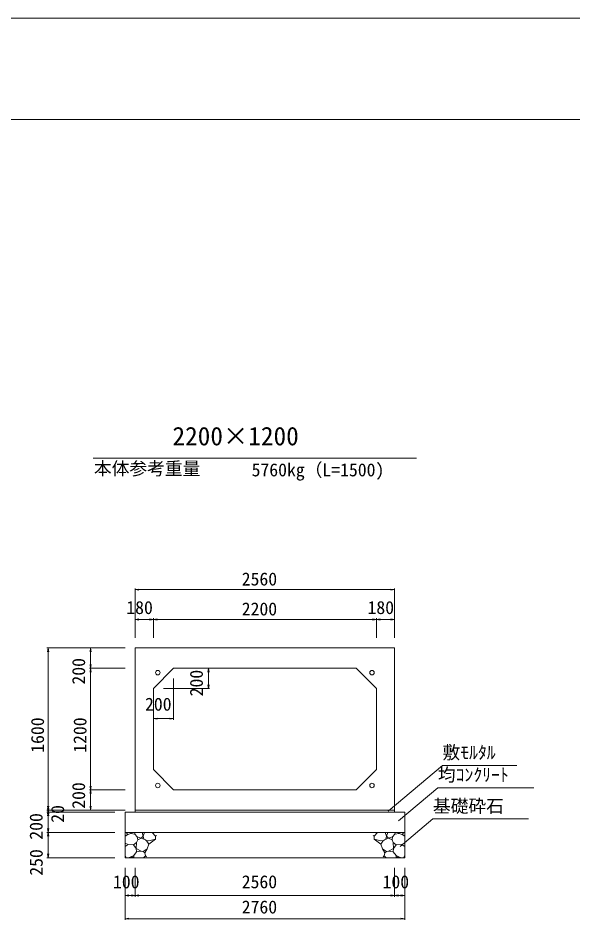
# Model space of a CAD drawing. Units: millimetres on the paper. Extents: x 0 to 841, y 0 to 594.
# Drawn here: x 321.9 to 431.4, y 416.1 to 594 of the extents above; entities that cross this region are included whole.
import ezdxf
from ezdxf.enums import TextEntityAlignment as Align

# ---------------------------------------------------------------- set-up
doc = ezdxf.new("R2010")
doc.units = ezdxf.units.MM
for name, color, linetype, lineweight in [('0_2', 7, 'Continuous', 9), ('D-STR-DIM（寸法）', 7, 'Continuous', 18), ('D-STR-HTXT（旗揚げ）', 4, 'Continuous', 18), ('D-STR-STRn（構造物）', 5, 'Continuous', 18), ('D-STR（構造物外形線）', 1, 'Continuous', 18), ('D-TTL(外枠）', 2, 'Continuous', 18), ('DEFPOINTS_3', 8, 'Continuous', 18)]:
    doc.layers.add(name, color=color, linetype=linetype, lineweight=lineweight)
doc.layers.add('D-STR-TXT（文字）', color=7, linetype='Continuous')
doc.styles.add('ＭＳ ゴシック', font='')
doc.styles.get('ＭＳ ゴシック').set_extended_font_data('MS Gothic')

msp = doc.modelspace()

# ---------------------------------------------------------------- linework, layer by layer
at = {"layer": '0_2'}
for p, q in [((344.99, 481.22), (345.74, 481.345)), ((345.74, 481.095), (344.99, 481.22)), ((395.44, 481.345), (396.19, 481.22)), ((396.19, 481.22), (395.44, 481.095)), ((344.99, 475.314), (345.74, 475.439)), ((345.74, 475.189), (344.99, 475.314)), ((347.84, 475.439), (348.59, 475.314)), ((348.59, 475.314), (347.84, 475.189)), ((348.59, 475.314), (349.34, 475.439)), ((349.34, 475.189), (348.59, 475.314)), ((391.84, 475.439), (392.59, 475.314)), ((392.59, 475.314), (391.84, 475.189)), ((392.59, 475.314), (393.34, 475.439)), ((393.34, 475.189), (392.59, 475.314)), ((395.44, 475.439), (396.19, 475.314)), ((396.19, 475.314), (395.44, 475.189)), ((327.694, 468.971), (327.819, 469.721)), ((327.819, 469.721), (327.944, 468.971)), ((336.081, 468.971), (336.206, 469.721)), ((336.206, 469.721), (336.331, 468.971)), ((336.206, 465.721), (336.081, 466.471)), ((336.331, 466.471), (336.206, 465.721)), ((336.081, 464.971), (336.206, 465.721)), ((336.206, 465.721), (336.331, 464.971)), ((336.206, 441.721), (336.081, 442.471)), ((336.081, 440.971), (336.206, 441.721)), ((336.331, 442.471), (336.206, 441.721)), ((336.206, 441.721), (336.331, 440.971)), ((327.819, 437.721), (327.694, 438.471)), ((327.819, 437.321), (327.694, 438.071)), ((327.944, 438.471), (327.819, 437.721)), ((327.944, 438.071), (327.819, 437.321)), ((336.206, 437.721), (336.081, 438.471)), ((336.331, 438.471), (336.206, 437.721)), ((327.694, 436.971), (327.819, 437.721)), ((327.694, 436.571), (327.819, 437.321)), ((327.819, 437.721), (327.944, 436.971)), ((327.819, 437.321), (327.944, 436.571)), ((327.819, 433.321), (327.694, 434.071)), ((327.694, 432.571), (327.819, 433.321)), ((327.944, 434.071), (327.819, 433.321)), ((327.819, 433.321), (327.944, 432.571)), ((327.819, 428.321), (327.694, 429.071)), ((327.944, 429.071), (327.819, 428.321)), ((342.99, 420.898), (343.74, 421.023)), ((343.74, 420.773), (342.99, 420.898)), ((344.24, 421.023), (344.99, 420.898)), ((344.99, 420.898), (344.24, 420.773)), ((344.99, 420.898), (345.74, 421.023)), ((345.74, 420.773), (344.99, 420.898)), ((395.44, 421.023), (396.19, 420.898)), ((396.19, 420.898), (395.44, 420.773)), ((396.19, 420.898), (396.94, 421.023)), ((396.94, 420.773), (396.19, 420.898)), ((397.44, 421.023), (398.19, 420.898)), ((398.19, 420.898), (397.44, 420.773)), ((342.99, 416.302), (343.74, 416.427)), ((397.44, 416.427), (398.19, 416.302)), ((343.74, 416.177), (342.99, 416.302)), ((398.19, 416.302), (397.44, 416.177))]:
    msp.add_line(p, q, dxfattribs=at)
at = {"layer": '0_2', "color": 9, "lineweight": 18}
for p, q in [((344.99, 481.22), (345.09, 481.22)), ((396.19, 481.22), (396.09, 481.22)), ((344.99, 475.314), (345.09, 475.314)), ((348.59, 475.314), (348.49, 475.314)), ((348.59, 475.314), (348.69, 475.314)), ((392.59, 475.314), (392.49, 475.314)), ((392.59, 475.314), (392.69, 475.314)), ((396.19, 475.314), (396.09, 475.314)), ((327.819, 469.721), (327.819, 469.621)), ((336.206, 469.721), (336.206, 469.621)), ((336.206, 465.721), (336.206, 465.821)), ((336.206, 465.721), (336.206, 465.621)), ((336.206, 441.721), (336.206, 441.821)), ((336.206, 441.721), (336.206, 441.621)), ((327.819, 437.721), (327.819, 437.821)), ((336.206, 437.721), (336.206, 437.821)), ((327.819, 437.721), (327.819, 437.621)), ((327.819, 437.321), (327.819, 437.421)), ((327.819, 437.321), (327.819, 437.221)), ((327.819, 433.321), (327.819, 433.421)), ((327.819, 433.321), (327.819, 433.221)), ((327.819, 428.321), (327.819, 428.421)), ((342.99, 420.898), (343.09, 420.898)), ((344.99, 420.898), (344.89, 420.898)), ((344.99, 420.898), (345.09, 420.898)), ((396.19, 420.898), (396.09, 420.898)), ((396.19, 420.898), (396.29, 420.898)), ((398.19, 420.898), (398.09, 420.898)), ((342.99, 416.302), (343.09, 416.302)), ((398.19, 416.302), (398.09, 416.302))]:
    msp.add_line(p, q, dxfattribs=at)
at = {"layer": 'D-STR-DIM（寸法）'}
for p, q in [((344.99, 471.721), (344.99, 481.47)), ((345.09, 481.22), (396.09, 481.22)), ((396.19, 471.721), (396.19, 481.47)), ((345.09, 475.314), (348.49, 475.314)), ((348.59, 471.721), (348.59, 475.564)), ((348.69, 475.314), (392.49, 475.314)), ((392.59, 471.721), (392.59, 475.564)), ((392.69, 475.314), (396.09, 475.314)), ((342.99, 469.721), (327.569, 469.721)), ((327.819, 469.621), (327.819, 437.821)), ((336.206, 465.821), (336.206, 469.621)), ((342.99, 465.721), (335.956, 465.721)), ((336.206, 441.821), (336.206, 465.621)), ((354.59, 465.721), (359.695, 465.721)), ((359.32, 464.971), (359.445, 465.721)), ((359.445, 465.721), (359.445, 465.621)), ((359.445, 465.721), (359.57, 464.971)), ((359.445, 461.821), (359.445, 465.621)), ((352.59, 463.721), (352.59, 455.522)), ((350.59, 461.721), (359.695, 461.721)), ((359.445, 461.721), (359.32, 462.471)), ((359.57, 462.471), (359.445, 461.721)), ((359.445, 461.721), (359.445, 461.821)), ((348.59, 459.721), (348.59, 455.522)), ((348.59, 455.772), (349.34, 455.897)), ((348.59, 455.772), (348.69, 455.772)), ((349.34, 455.647), (348.59, 455.772)), ((352.49, 455.772), (348.69, 455.772)), ((351.84, 455.897), (352.59, 455.772)), ((352.59, 455.772), (351.84, 455.647)), ((352.59, 455.772), (352.49, 455.772)), ((342.99, 441.721), (335.956, 441.721)), ((336.206, 437.821), (336.206, 441.621)), ((342.99, 437.721), (327.569, 437.721)), ((340.99, 437.321), (327.569, 437.321)), ((327.819, 437.621), (327.819, 437.421)), ((327.819, 437.221), (327.819, 433.421)), ((340.99, 433.321), (327.569, 433.321)), ((327.819, 433.221), (327.819, 428.421)), ((340.99, 428.321), (327.569, 428.321)), ((342.99, 426.321), (342.99, 416.052)), ((344.99, 426.321), (344.99, 420.648)), ((396.19, 426.321), (396.19, 420.648)), ((398.19, 426.321), (398.19, 416.052)), ((343.09, 420.898), (344.89, 420.898)), ((345.09, 420.898), (396.09, 420.898)), ((396.29, 420.898), (398.09, 420.898)), ((343.09, 416.302), (398.09, 416.302))]:
    msp.add_line(p, q, dxfattribs=at)
at = {"layer": 'D-STR-HTXT（旗揚げ）'}
for p, q in [((336.699, 507.135), (400.482, 507.135)), ((394.907, 437.532), (405.64, 446.55)), ((420.302, 446.55), (405.64, 446.55)), ((396.929, 435.597), (404.728, 442.15)), ((423.654, 442.15), (404.728, 442.15)), ((397.279, 430.54), (403.753, 435.979)), ((422.616, 435.979), (403.753, 435.979))]:
    msp.add_line(p, q, dxfattribs=at)
at = {"layer": 'D-STR-STRn（構造物）'}
for p, q in [((342.99, 437.321), (398.19, 437.321)), ((342.99, 437.321), (342.99, 428.321)), ((344.99, 437.721), (344.99, 437.321)), ((396.19, 437.721), (396.19, 437.321)), ((398.19, 437.321), (398.19, 428.321)), ((342.99, 433.321), (398.19, 433.321)), ((343.523, 432.925), (342.99, 432.612)), ((343.523, 432.925), (343.191, 433.321)), ((344.108, 433.114), (343.523, 432.925)), ((344.108, 433.114), (344.299, 433.321)), ((344.916, 432.984), (344.108, 433.114)), ((344.916, 432.984), (344.898, 433.321)), ((345.403, 432.452), (344.916, 432.984)), ((345.492, 431.833), (345.403, 432.452)), ((346.177, 432.186), (345.403, 432.452)), ((346.579, 432.603), (346.177, 432.186)), ((346.351, 433.321), (346.579, 432.603)), ((346.579, 432.603), (346.858, 433.321)), ((346.579, 432.603), (346.735, 431.98)), ((348.353, 433.321), (348.999, 432.6)), ((348.999, 432.6), (349.218, 432.709)), ((348.999, 432.6), (348.999, 432.009)), ((392.182, 432.6), (391.963, 432.709)), ((392.828, 433.321), (392.182, 432.6)), ((392.182, 432.6), (392.182, 432.009)), ((394.602, 432.603), (394.323, 433.321)), ((394.602, 432.603), (394.446, 431.98)), ((394.83, 433.321), (394.602, 432.603)), ((394.602, 432.603), (395.004, 432.186)), ((395.004, 432.186), (395.778, 432.452)), ((395.689, 431.833), (395.778, 432.452)), ((395.778, 432.452), (396.265, 432.984)), ((396.265, 432.984), (396.283, 433.321)), ((396.265, 432.984), (397.073, 433.114)), ((397.073, 433.114), (396.882, 433.321)), ((397.073, 433.114), (397.658, 432.925)), ((397.658, 432.925), (397.99, 433.321)), ((397.658, 432.925), (398.19, 432.612)), ((343.639, 430.911), (342.99, 431.184)), ((342.99, 430.543), (343.639, 430.911)), ((343.639, 430.911), (344.657, 430.894)), ((344.657, 430.894), (345.257, 431.36)), ((345.186, 430.16), (344.657, 430.894)), ((345.186, 430.16), (345.257, 431.36)), ((345.257, 431.36), (345.492, 431.833)), ((345.492, 431.833), (346.177, 432.186)), ((346.177, 432.186), (347.003, 431.88)), ((347.003, 431.88), (347.31, 431.59)), ((347.157, 431.735), (347.718, 431.681)), ((347.31, 431.59), (347.723, 431.039)), ((347.723, 431.039), (347.359, 430.067)), ((347.718, 431.681), (348.999, 432.009)), ((347.723, 431.039), (348.999, 432.009)), ((348.999, 432.009), (349.024, 432.003)), ((392.182, 432.009), (392.157, 432.003)), ((393.463, 431.681), (392.182, 432.009)), ((393.458, 431.039), (392.182, 432.009)), ((393.871, 431.59), (393.458, 431.039)), ((393.458, 431.039), (393.822, 430.067)), ((394.024, 431.735), (393.463, 431.681)), ((394.178, 431.88), (393.871, 431.59)), ((395.004, 432.186), (394.178, 431.88)), ((395.689, 431.833), (395.004, 432.186)), ((395.924, 431.36), (395.689, 431.833)), ((395.995, 430.16), (395.924, 431.36)), ((396.524, 430.894), (395.924, 431.36)), ((395.995, 430.16), (396.524, 430.894)), ((397.542, 430.911), (396.524, 430.894)), ((397.542, 430.911), (398.19, 431.184)), ((398.19, 430.543), (397.542, 430.911)), ((344.699, 428.786), (345.249, 429.484)), ((345.249, 429.484), (345.186, 430.16)), ((345.186, 430.16), (346.179, 429.622)), ((346.179, 429.622), (345.249, 429.484)), ((346.599, 429.591), (346.179, 429.622)), ((347.359, 430.067), (346.599, 429.591)), ((346.599, 429.591), (346.915, 429.267)), ((346.915, 429.267), (347.359, 430.067)), ((347.034, 428.697), (346.915, 429.267)), ((394.266, 429.267), (393.822, 430.067)), ((393.822, 430.067), (394.582, 429.591)), ((394.147, 428.697), (394.266, 429.267)), ((394.582, 429.591), (394.266, 429.267)), ((394.582, 429.591), (395.002, 429.622)), ((395.995, 430.16), (395.002, 429.622)), ((395.002, 429.622), (395.932, 429.484)), ((395.932, 429.484), (395.995, 430.16)), ((396.482, 428.786), (395.932, 429.484)), ((343.204, 428.321), (342.99, 428.765)), ((342.99, 428.321), (398.19, 428.321)), ((344.017, 428.412), (343.638, 428.321)), ((344.017, 428.412), (344.699, 428.786)), ((344.646, 428.436), (344.017, 428.412)), ((344.908, 428.321), (344.646, 428.436)), ((344.699, 428.786), (344.712, 428.438)), ((346.657, 428.321), (347.034, 428.697)), ((347.034, 428.697), (347.229, 428.516)), ((394.147, 428.697), (393.952, 428.516)), ((394.524, 428.321), (394.147, 428.697)), ((396.273, 428.321), (396.535, 428.436)), ((396.482, 428.786), (396.469, 428.438)), ((397.164, 428.412), (396.482, 428.786)), ((396.535, 428.436), (397.164, 428.412)), ((397.164, 428.412), (397.543, 428.321)), ((397.977, 428.321), (398.19, 428.765))]:
    msp.add_line(p, q, dxfattribs=at)
at = {"layer": 'D-STR（構造物外形線）'}
for p, q in [((344.99, 469.721), (396.19, 469.721)), ((344.99, 437.721), (344.99, 469.721)), ((396.19, 469.721), (396.19, 437.721)), ((348.59, 461.721), (352.59, 465.721)), ((352.59, 465.721), (388.59, 465.721)), ((388.59, 465.721), (392.59, 461.721)), ((348.59, 445.721), (348.59, 461.721)), ((392.59, 461.721), (392.59, 445.721)), ((352.59, 441.721), (348.59, 445.721)), ((392.59, 445.721), (388.59, 441.721)), ((388.59, 441.721), (352.59, 441.721)), ((396.19, 437.721), (344.99, 437.721))]:
    msp.add_line(p, q, dxfattribs=at)
for centre in [(349.459, 464.852), (391.722, 464.852), (349.459, 442.589), (391.722, 442.589)]:
    msp.add_circle(centre, 0.44, dxfattribs=at)
at = {"layer": 'D-TTL(外枠）'}
msp.add_line((25, 574), (820, 574), dxfattribs=at)
at = {"layer": 'DEFPOINTS_3'}
msp.add_line((0, 594), (841, 594), dxfattribs=at)

# ---------------------------------------------------------------- texts
at = {"layer": 'D-STR-DIM（寸法）', "style": 'ＭＳ ゴシック'}
for s, p in [('2560', (366.025, 481.27)), ('180', (343.246, 475.639)), ('180', (390.846, 475.639)), ('2200', (366.025, 475.364)), ('200', (346.938, 456.574)), ('100', (340.616, 421.521)), ('2560', (366.025, 421.534)), ('100', (393.816, 421.521)), ('2760', (366.025, 416.563))]:
    msp.add_text(s, height=2.566, dxfattribs=at).set_placement(p, align=Align.BOTTOM_LEFT)
for s, p in [('200', (335.881, 462.495)), ('200', (359.125, 460.171)), ('1600', (327.769, 449.039)), ('1200', (336.156, 449.039)), ('200', (335.881, 437.985)), ('20', (331.739, 435.229)), ('200', (327.494, 431.892)), ('250', (327.516, 424.78))]:
    msp.add_text(s, height=2.566, rotation=90, dxfattribs=at).set_placement(p, align=Align.BOTTOM_LEFT)
at = {"layer": 'D-STR-TXT（文字）', "style": 'ＭＳ ゴシック'}
for s, height, p in [('2200×1200', 3.666, (352.347, 508.584)), ('本体参考重量', 2.566, (336.852, 503.068)), ('5760kg（L=1500)', 2.566, (367.972, 502.805)), ('敷ﾓﾙﾀﾙ', 2.566, (405.64, 447.05)), ('均ｺﾝｸﾘｰﾄ', 2.566, (404.728, 442.65)), ('基礎砕石', 2.566, (403.753, 436.479))]:
    msp.add_text(s, height=height, dxfattribs=at).set_placement(p, align=Align.BOTTOM_LEFT)

doc.saveas('drawing.dxf')
